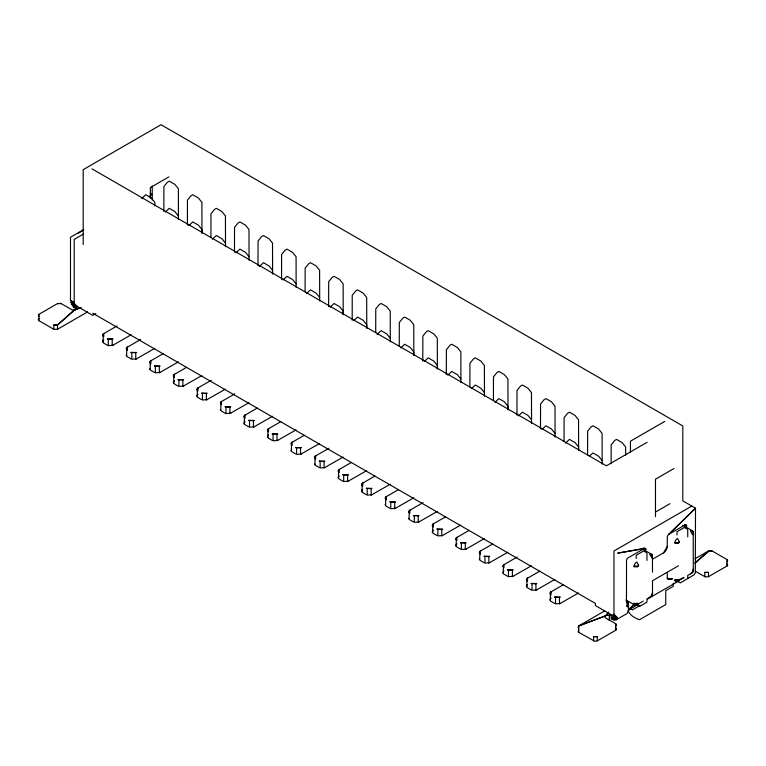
<?xml version="1.0" encoding="UTF-8"?>
<svg xmlns="http://www.w3.org/2000/svg" width="766" height="766" viewBox="0 0 766 766"><rect width="100%" height="100%" fill="white"/><g stroke="black" fill="none" stroke-linecap="round" stroke-linejoin="round"><path stroke-width="1.15" d="M163.857 211.445L163.905 186.588L167.428 182.231L169.286 181.159L174.849 184.376L178.363 188.733L178.44 219.507M187.392 225.041L187.45 200.185L190.973 195.818L192.821 194.756L198.384 197.963L201.908 202.32L201.975 233.094M210.937 237.45L210.985 213.771L214.509 209.415L216.366 208.342L221.929 211.55L225.443 215.916L225.52 246.69M234.473 252.225L234.53 227.368L238.054 223.002L239.902 221.929L245.465 225.147L248.988 229.503L249.055 260.277M258.018 265.812L258.065 240.955L261.589 236.598L263.447 235.526L269.01 238.733L272.524 243.1L272.6 273.874M281.553 279.399L281.61 254.542L285.134 250.185L286.982 249.113L292.545 252.33L296.069 256.687L296.136 287.461M305.098 291.808L305.146 268.138L308.669 263.772L310.527 262.709L316.09 265.917L319.604 270.274L319.681 301.048M328.633 306.582L328.691 281.725L332.214 277.369L334.062 276.296L339.625 279.504L343.149 283.87L343.216 314.644M352.178 320.178L352.236 295.322L355.75 290.956L357.607 289.893L363.17 293.1L366.684 297.457L366.761 328.231L366.684 324.64L363.17 320.284L357.607 317.067L353.643 320.753M375.713 332.578L375.771 308.909L379.294 304.552L381.142 303.48L386.706 306.687L390.229 311.053L390.296 341.827M399.258 346.175L399.316 322.496L402.83 318.139L404.687 317.067L410.25 320.284L413.764 324.64L413.841 355.414M422.794 360.949L422.851 336.092L426.375 331.735L428.223 330.663L433.786 333.871L437.309 338.227L437.376 369.011L437.309 365.411L433.786 361.054L428.223 357.846L424.259 361.533M446.339 374.536L446.396 349.679L449.91 345.322L451.768 344.25L457.331 347.458L460.854 351.824L460.921 382.598M469.874 386.945L469.931 363.275L473.455 358.909L475.303 357.846L480.866 361.054L484.39 365.411L484.457 396.185M493.419 400.541L493.476 376.862L496.99 372.506L498.848 371.433L504.411 374.641L507.935 379.007L508.002 409.781M516.954 415.316L517.012 390.459L520.535 386.093L522.383 385.02L527.946 388.238L531.47 392.594L531.537 423.368M540.499 428.903L540.557 404.046L544.071 399.689L545.928 398.617L551.491 401.824L555.015 406.181L555.082 436.965M564.044 441.312L564.092 417.633L567.616 413.276L569.473 412.204L575.027 415.411L578.55 419.778L578.617 450.552L578.55 446.961L575.027 442.595L569.473 439.387L565.5 443.074M587.579 454.899L587.637 431.229L591.151 426.863L593.008 425.8L598.572 429.008L602.095 433.365L602.162 464.139M611.134 463.756L611.172 444.816L614.696 440.46L616.553 439.387L622.107 442.595L625.63 446.961L625.65 455.243M693.192 531.824L693.163 534.275L692.359 534.199L690.511 530.991A3.935 2.269 -60 0 1 693.192 531.824L693.287 571.12L692.359 572.729L687.724 575.4L687.724 578.617M652.508 592.53L652.048 595.862L646.944 598.945L646.944 602.162L639.533 606.442L636.201 604.508M693.287 568.985L693.163 571.733L692.359 572.729M634.066 565.959L633.97 566.84L637.676 566.84L638.605 565.241L636.757 562.024A3.935 2.269 -60 0 0 634.066 565.959L637.8 566.237L638.605 565.241M674.846 542.414L674.75 543.295L678.456 543.295L679.385 541.696L677.527 538.488A3.935 2.269 -60 0 0 674.846 542.414L678.58 542.692L679.385 541.696M691.803 506.058L613.959 551.003L613.959 614.14L613.413 615.347L612.101 615.213M75.125 310.546L75.125 307.329L76.973 306.266L75.537 309.158L57.517 324.995L53.812 324.995L53.812 329.275L57.517 329.275L87.554 311.925M604.633 610.962L578.732 625.918L578.062 627.373L578.732 628.053M578.732 630.198L578.062 631.653L578.732 632.333L594.742 641.286L597.269 640.893L615.807 630.198L616.486 629.518L615.807 628.053M652.613 559.18L663.538 552.88L667.243 546.455L667.31 536.774A2.624 1.513 -60 0 1 668.622 534.496L695.509 508.203L682.812 500.868L682.812 425.953L161.032 124.714L83.188 169.659L83.188 244.565M651.579 596.274L652.508 594.665L652.508 580.752L678.456 565.777M578.732 632.333L578.732 625.918L606.155 615.51L608.281 612.8M141.777 198.442L145.741 194.756L151.304 197.963L154.828 202.32L154.837 205.872M165.322 212.029L169.286 208.342L174.849 211.55L178.363 215.916M188.857 225.616L192.821 221.929L198.384 225.147L201.908 229.503L201.918 233.056M212.402 239.212L216.366 235.526L221.929 238.733L225.443 243.1M235.938 252.799L239.902 249.113L245.465 252.33L248.988 256.687M259.483 266.396L263.447 262.709L269.01 265.917L272.524 270.274L272.533 273.826M283.018 279.983L286.982 276.296L292.545 279.504L296.069 283.87M306.563 293.579L310.527 289.893L316.09 293.1L319.604 297.457M330.098 307.166L334.062 303.48L339.625 306.687L343.149 311.053L343.158 314.596M377.178 334.349L381.142 330.663L386.706 333.871L390.229 338.227M400.723 347.936L404.687 344.25L410.25 347.458L413.764 351.824L413.774 355.376M447.804 375.12L451.768 371.433L457.331 374.641L460.854 379.007M471.339 388.707L475.303 385.02L480.866 388.238L484.39 392.594M494.884 402.303L498.848 398.617L504.411 401.824L507.935 406.181L507.935 409.733M518.419 415.89L522.383 412.204L527.946 415.411L531.47 419.778M541.964 429.487L545.928 425.8L551.491 429.008L555.015 433.365M589.743 455.789L593.008 452.974L598.572 456.191L602.095 460.548M608.644 612.053L605.197 616.065L578.732 625.918M626.684 606.002L628.292 604.288M634.42 603.847L628.781 609.86L627.153 613.461L616.036 619.885L613.413 615.347L614.878 620.24L613.03 615.462L613.537 620.106L612.58 615.414L612.101 619.493L611.172 618.957L611.172 614.677L606.155 615.51M626.655 606.059L628.225 604.393M634.305 604.029L628.781 609.86L626.464 601.569L626.531 560.31A2.624 1.513 -60 0 1 628.321 557.696L644.551 548.389A2.624 1.513 -60 0 1 645.862 549.145L645.93 549.662L643.143 548.063M668.622 534.496L695.509 508.203L695.317 572.891L693.881 574.94L680.313 582.897L676.972 580.973M53.812 324.995L57.517 324.995L74.58 309.713L80.621 307.97M694.829 563.23L709.661 550.61L712.188 551.003L727.02 559.563L727.7 561.028L727.02 561.708M695.279 562.646L708.483 551.003L712.188 551.003M74.58 309.713A2.624 1.513 0 0 1 71.42 309.474L60.677 303.346L57.517 303.585L38.98 314.29L38.3 314.97L38.98 316.425M38.98 318.57L38.3 319.25L38.98 320.715L53.812 329.275M103.132 340.391L103.764 339.922L102.606 341.521L103.132 342.661L103.132 333.966L117.026 325.962M173.758 381.162L174.38 380.692L173.231 382.301L173.758 383.431L173.758 374.737L186.626 367.316M197.293 394.749L197.925 394.279L196.766 395.888L197.293 397.027L197.293 388.333L211.186 380.319M244.373 421.932L245.005 421.463L243.847 423.071L244.373 424.201L244.373 415.517L257.242 408.087M267.918 435.528L268.54 435.059L267.391 436.658L267.918 437.798L267.918 429.104L280.787 421.673M338.534 476.299L339.166 475.83L338.007 477.429L338.534 478.568L338.534 469.874L351.403 462.444M362.079 489.886L362.701 489.417L361.552 491.025L362.079 492.155L362.079 483.47L374.947 476.04M432.704 530.666L433.326 530.187L432.177 531.795L432.704 532.935L432.704 524.241L445.563 516.811M456.239 544.253L456.862 543.783L455.713 545.382L456.239 546.522L456.239 537.828L469.108 530.398M503.319 571.436L503.942 570.967M526.864 585.023L527.487 584.554L526.338 586.162L526.864 587.292L526.864 578.608L539.724 571.177M550.4 598.619L551.022 598.141L549.873 599.749L550.4 600.889L550.4 592.195L563.269 584.764M615.807 625.918L616.486 625.238L615.807 623.773L605.609 617.894A2.624 1.513 0 0 1 605.197 616.065M695.605 571.388L705.323 576.932L708.483 576.693L727.02 565.988L727.7 565.308L727.02 563.843M168.913 176.879L150.375 187.584L150.375 198.193M83.81 229.551L70.491 237.24L70.491 300.377L74.264 303.106L76.054 305.73M78.276 233.17L82.91 230.499M83.417 234.051L74.197 239.375L74.197 304.657L92.734 315.362L95.817 313.572M150.002 195.617L152.041 194.43L150.193 193.358M113.033 345.275L108.284 345.629L108.284 339.214L107.47 338.85L113.033 338.85L112.209 339.214L112.209 345.629L131.235 334.752M136.568 358.861L131.819 359.225L131.819 352.8L131.005 352.437L136.568 352.437L135.754 352.8L135.754 359.225L154.78 348.348M160.113 372.448L155.364 372.812L155.364 366.387L154.55 366.033L160.113 366.033L159.299 366.387L159.299 372.812L178.325 361.935M183.649 386.045L178.899 386.399L178.899 379.984L178.085 379.62L183.649 379.62L182.835 379.984L182.835 386.399L201.86 375.531M207.193 399.632L202.444 399.996L202.444 393.571L201.63 393.217L207.193 393.217L206.38 393.571L206.38 399.996L225.405 389.118M230.729 413.228L225.98 413.583L225.98 407.167L225.166 406.803L230.729 406.803L229.915 407.167L229.915 413.583L248.94 402.705M254.274 426.815L249.525 427.179L249.525 420.754L248.711 420.39L254.274 420.39L253.46 420.754L253.46 427.179L272.485 416.302M277.809 440.402L273.06 440.766L273.06 434.341L272.246 433.987L277.809 433.987L276.995 434.341L276.995 440.766L296.021 429.889M301.354 453.999L296.605 454.353L296.605 447.938L295.791 447.574L301.354 447.574L300.54 447.938L300.54 454.353L319.566 443.485M324.889 467.586L320.14 467.949L320.14 461.525L319.326 461.17L324.889 461.17L324.075 461.525L324.075 467.949L343.101 457.072M348.434 481.182L343.685 481.536L343.685 475.121L342.871 474.757L348.434 474.757L347.62 475.121L347.62 481.536L366.646 470.669M371.97 494.769L367.22 495.133L367.22 488.708L366.407 488.344L371.97 488.344L371.156 488.708L371.156 495.133L390.181 484.256M395.515 508.356L390.765 508.72L390.765 502.305L389.951 501.941L395.515 501.941L394.701 502.305L394.701 508.72L413.726 497.843M419.05 521.952L414.31 522.316L414.31 515.891L413.487 515.528L419.05 515.528L418.236 515.891L418.236 522.316L437.262 511.439M442.595 535.539L437.846 535.903L437.846 529.478L437.032 529.124L442.595 529.124L441.781 529.478L441.781 535.903L460.806 525.026M664.744 421.405L630.447 441.206L630.447 451.959M647.136 442.279L606.356 465.824L91.987 168.855M466.13 549.136L461.391 549.49L461.391 543.075L460.567 542.711L466.13 542.711L465.316 543.075L465.316 549.49L484.342 538.622M489.675 562.723L484.926 563.087L484.926 556.662L484.112 556.298L489.675 556.298L488.861 556.662L488.861 563.087L507.887 552.209M674.013 468.495L655.476 479.2L655.476 516.657M513.21 576.31L508.471 576.674L508.471 570.258L507.657 569.894L513.21 569.894L512.397 570.258L512.397 576.674L531.422 565.796M655.61 511.975L670.02 503.655M536.755 589.906L532.006 590.27L532.006 583.845L531.192 583.481L536.755 583.481L535.941 583.845L535.941 590.27L554.967 579.393M669.101 534.151L684.852 525.055A2.624 1.513 -60 0 1 686.642 525.61L686.709 526.127L684.852 525.055M560.291 603.493L555.551 603.857L555.551 597.432L554.737 597.078L560.291 597.078L559.477 597.432L559.477 603.857L578.502 592.98M695.021 558.778L708.483 551.003M607.467 615.309A2.624 1.513 0 0 1 609.324 615.749L611.172 614.677M643.239 601.09L636.757 604.834A3.935 2.269 -60 0 1 634.344 604.623L633.97 603.225L638.605 603.761L634.344 604.623L637.676 603.225L634.066 604.001M638.049 604.508L628.781 609.86L628.321 602.641L626.464 601.569M647.318 599.165L679.241 580.733M640.022 605.513L632.486 609.86L630.428 608.673M140.561 339.549L126.677 347.563L126.677 356.247L126.151 355.118M163.081 353.72L150.213 361.15L150.213 369.844L149.686 368.705M234.722 393.916L220.838 401.92L220.838 410.614L220.311 409.475M304.322 435.27L291.453 442.691L291.453 451.385L290.927 450.255M328.882 448.273L314.998 456.287L314.998 464.981L314.472 463.842M398.483 489.627L385.624 497.057L385.624 505.752L385.087 504.612M423.043 502.64L409.159 510.654L409.159 519.338L408.632 518.209M492.643 543.994L479.784 551.424L479.784 560.109L479.257 558.979M517.203 557.006L503.319 565.011L503.319 573.705L502.793 572.566M667.243 572.346L667.31 578.541A2.624 1.513 -60 0 0 668.622 579.297L672.625 578.79M75.537 309.158L81.273 307.664M112.209 339.214L107.47 338.85M135.754 352.8L131.005 352.437M159.299 366.387L154.55 366.033M182.835 379.984L178.085 379.62M206.38 393.571L201.63 393.217M229.915 407.167L225.166 406.803M253.46 420.754L248.711 420.39M276.995 434.341L272.246 433.987M300.54 447.938L295.791 447.574M324.075 461.525L319.326 461.17M347.62 475.121L342.871 474.757M371.156 488.708L366.407 488.344M394.701 502.305L389.951 501.941M418.236 515.891L413.487 515.528M441.781 529.478L437.032 529.124M465.316 543.075L460.567 542.711M488.861 556.662L484.112 556.298M512.397 570.258L507.657 569.894M535.941 583.845L531.192 583.481M559.477 597.432L554.737 597.078M644.551 548.389L617.664 553.148L644.072 548.6M708.483 576.693L708.483 572.413L704.777 572.413L704.777 576.693M597.269 640.893L597.269 636.613L593.564 636.613L593.564 640.893M674.846 580.465L678.494 579.948L684.019 577.545L677.527 581.289A3.935 2.269 -60 0 1 674.846 580.465L674.75 579.69L679.385 580.216M668.622 579.297L672.002 578.972M57.517 303.585L61.223 303.585M704.777 572.413L708.483 572.413M593.564 636.613L597.269 636.613M651.818 557.648L652.383 557.82L652.134 554.747A3.935 2.269 -60 0 0 649.731 554.536L652.508 558.28L652.134 554.747L652.508 558.28M684.794 524.538L686.642 525.61M682.697 525.16L692.474 530.8M692.359 534.199L693.287 534.735M644.014 548.083L645.862 549.145M642.894 549.26L651.694 554.345M667.243 578.024L669.101 579.096M625.994 599.95L634.784 605.025M70.491 300.377L74.197 302.522L74.264 303.106L70.683 302.149L74.446 303.729L71.238 304.016L74.742 304.341L72.119 305.854L75.125 304.906L73.268 307.539L75.566 305.375L75.805 307.693M92.734 313.217L595.421 603.445L595.421 605.58L613.959 616.285M103.764 343.13L107.47 345.275M127.3 356.717L131.005 358.861M150.845 370.313L154.55 372.448M174.38 383.9L178.085 386.045M197.925 397.497L201.63 399.632M221.46 411.083L225.166 413.228M245.005 424.67L248.711 426.815M268.54 438.267L272.246 440.402M292.085 451.854L295.791 453.999M315.621 465.45L319.326 467.586M339.166 479.037L342.871 481.182M362.701 492.624L366.407 494.769M386.246 506.221L389.951 508.356M409.781 519.808L413.487 521.952M433.326 533.404L437.032 535.539M456.862 546.991L460.567 549.136M480.406 560.588L484.112 562.723M503.942 574.174L507.657 576.31M527.487 587.761L531.192 589.906M551.022 601.358L554.737 603.493M613.959 614.14L617.473 617.836L613.892 614.658L616.917 619.062L613.71 615.069L616.036 619.885M628.101 610.416C629.7 615.462 634.89 617.951 639.476 619.742L665.74 604.575L665.74 590.672L673.266 586.316L673.266 583.108M652.412 555.369L652.508 572.192M727.02 559.563L727.02 565.988M687.724 536.88L687.724 529.392L684.392 527.458L676.972 531.738L676.972 534.955M646.944 560.425L646.944 552.928L643.612 551.003L636.201 555.283L636.201 558.5M615.807 623.773L615.807 630.198M609.324 615.749L609.324 620.029A2.624 1.513 0 0 0 608.147 619.637M152.233 185.975L152.233 200.022M76.973 306.266L76.973 309.474M57.517 324.995L57.517 329.275M38.98 314.29L38.98 320.715M75.125 307.329A2.624 1.513 0 0 1 75.891 308.401M628.321 602.641A2.624 1.513 -60 0 1 627.009 602.765M667.243 546.455A5.247 3.026 -60 0 1 663.538 552.88M652.412 593.411A3.935 2.269 -60 0 1 649.731 597.346M693.192 569.866A3.935 2.269 -60 0 1 692.914 570.804M692.474 571.723A3.935 2.269 -60 0 1 690.511 573.801M103.764 333.497L102.606 335.106L103.764 336.705L103.764 333.497M127.3 347.094L126.151 348.693L127.3 350.301L127.3 347.094M150.845 360.681L149.686 362.289L150.845 363.888L150.845 360.681M174.38 374.268L173.231 375.876L174.38 377.485L174.38 374.268M197.925 387.864L196.766 389.463L197.925 391.072L197.925 387.864M221.46 401.451L220.311 403.06L221.46 404.659L221.46 401.451M245.005 415.048L243.847 416.647L245.005 418.255L245.005 415.048M268.54 428.634L267.391 430.243L268.54 431.842L268.54 428.634M292.085 442.221L290.927 443.83L292.085 445.439L292.085 442.221M315.621 455.818L314.472 457.417L315.621 459.025L315.621 455.818M339.166 469.405L338.007 471.013L339.166 472.612L339.166 469.405M362.701 483.001L361.552 484.6L362.701 486.209L362.701 483.001M386.246 496.588L385.087 498.197L386.246 499.796L386.246 496.588M409.781 510.175L408.632 511.784L409.781 513.392L409.781 510.175M433.326 523.772L432.177 525.371L433.326 526.979L433.326 523.772M456.862 537.359L455.713 538.967L456.862 540.576L456.862 537.359M480.406 550.955L479.257 552.554L480.406 554.163L480.406 550.955M503.942 564.542L502.793 566.151L503.942 567.75L503.942 564.542M527.487 578.129L526.338 579.738L527.487 581.346L527.487 578.129M551.022 591.725L549.873 593.334L551.022 594.933L551.022 591.725"/></g></svg>
